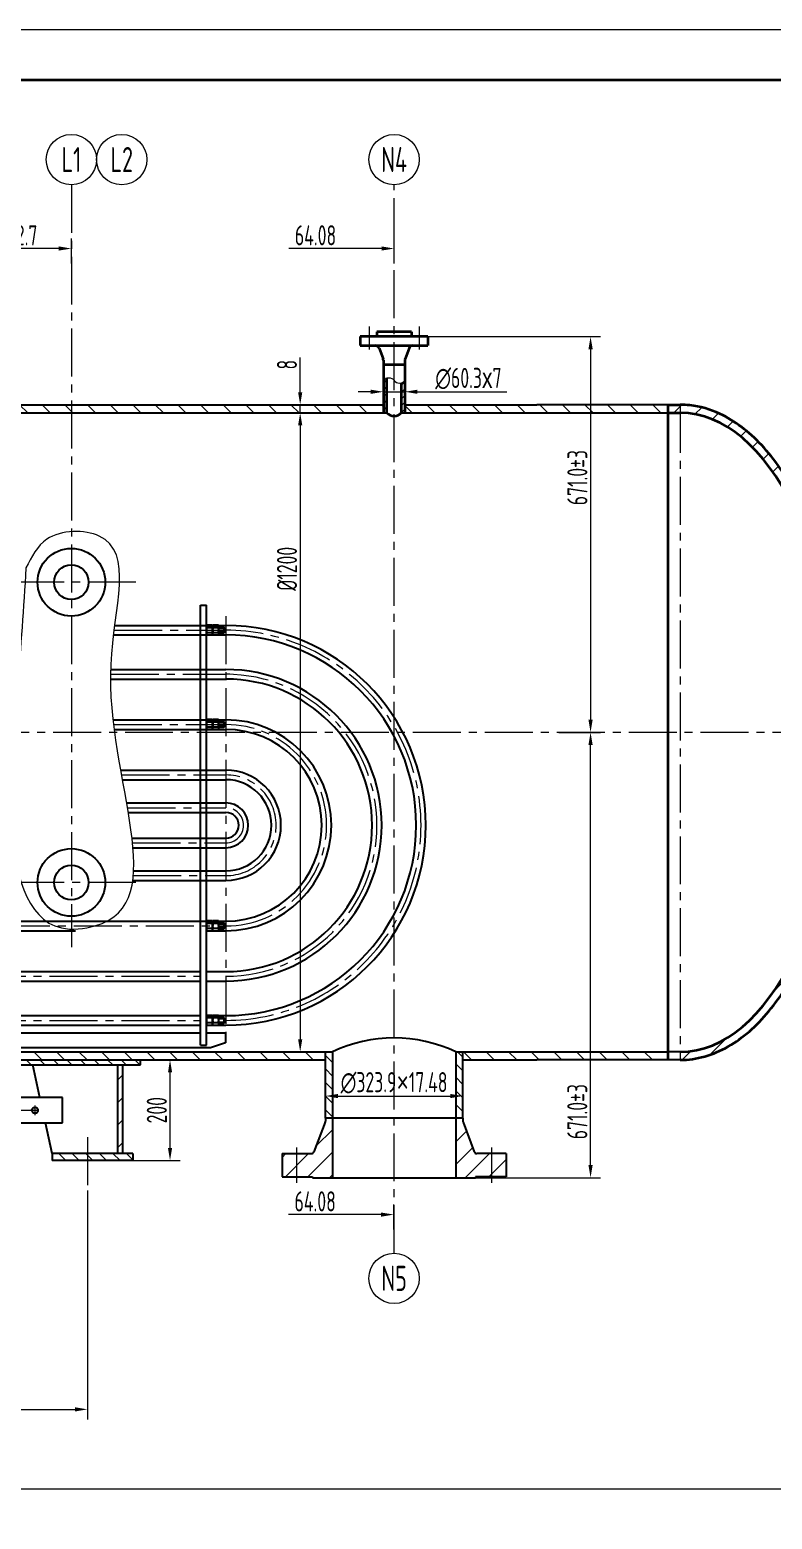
# Model space of a CAD drawing. Header units: millimetres. Extents: x 5765 to 6606, y -201 to 393.
# Drawn here: x 6173.1 to 6320.5, y 97.6 to 393.4 of the extents above; entities that cross this region are included whole.
import ezdxf
from ezdxf.enums import TextEntityAlignment as Align

# ---------------------------------------------------------------- set-up
doc = ezdxf.new("R2010")
doc.units = ezdxf.units.MM
doc.linetypes.add('CENTER2', pattern=[28.575, 19.05, -3.175, 3.175, -3.175])
for name, color, linetype, lineweight in [('1粗实线', 7, 'Continuous', 35), ('2细实线', 3, 'Continuous', 13), ('3中心线', 1, 'CENTER2', 13), ('6剖面线', 6, 'Continuous', 13), ('7文本', 2, 'Continuous', 13), ('8标注', 3, 'Continuous', 13), ('9图表', 4, 'Continuous', 13)]:
    doc.layers.add(name, color=color, linetype=linetype, lineweight=lineweight)
doc.styles.add('lanpec', font='bpec_e.shx', dxfattribs={"width": 0.75, "bigfont": 'hztxt.shx'})
doc.styles.add('lanpec-dim', font='bpec_e.shx', dxfattribs={"width": 0.75})
doc.dimstyles.new('lanpec', dxfattribs={"dimtxt": 4, "dimasz": 2.5, "dimexe": 2, "dimexo": 0, "dimtad": 1, "dimdsep": 46, "dimtxsty": 'lanpec-dim', "dimcen": 2.5, "dimclrd": 256, "dimclre": 256, "dimclrt": 256, "dimazin": 0, "dimtfac": 1, "dimtmove": 0, "dimatfit": 3, "dimfxl": 1, "dimlwd": -1, "dimlwe": -1, "dimarcsym": 0})
doc.dimstyles.new('lanpec$0', dxfattribs={"dimscale": 10, "dimtxt": 4, "dimasz": 2.5, "dimexe": 2, "dimexo": 0, "dimtad": 1, "dimdec": 1, "dimdsep": 46, "dimtxsty": 'lanpec-dim', "dimcen": 0.09, "dimclrd": 256, "dimclre": 256, "dimclrt": 256, "dimadec": 1, "dimazin": 0, "dimtfac": 0.707, "dimtdec": 1, "dimtmove": 0, "dimatfit": 3, "dimfxl": 1, "dimarcsym": 0})
pattern_1 = [(135, (0, -7.21), (-2.245064, -2.245064), [])]

# ---------------------------------------------------------------- blocks, each defined once
blk = doc.blocks.new('A1')
at = {"layer": '1粗实线'}
blk.add_lwpolyline([(-816, 10), (-10, 10), (-10, 584), (-816, 584)], close=True, dxfattribs=at)
at = {"layer": '9图表'}
blk.add_lwpolyline([(-841, 0), (0, 0), (0, 594), (-841, 594)], close=True, dxfattribs=at)
blk = doc.blocks.new('*D56')
at = {"layer": '8标注', "transparency": 16777216}
for p, q in [((6335.57, 253.89), (6335.57, 101.63)), ((5857.9, 235.43), (5857.9, 101.63)), ((5860.4, 103.63), (6333.07, 103.63))]:
    blk.add_line(p, q, dxfattribs=at)
for points in [[(5860.4, 104.05), (5860.4, 103.21), (5857.9, 103.63)], [(6333.07, 104.05), (6333.07, 103.21), (6335.57, 103.63)]]:
    blk.add_solid(points, dxfattribs=at)
at = {"layer": 'Defpoints', "color": 0, "transparency": 16777216}
for p in [(6335.57, 253.89), (5857.9, 235.43), (6335.57, 103.63)]:
    blk.add_point(p, dxfattribs=at)
at = {"layer": '8标注', "transparency": 16777216, "insert": (6096.73, 106.25), "char_height": 4, "attachment_point": 5, "style": 'lanpec-dim'}
blk.add_mtext('7701.343', dxfattribs=at)
blk = doc.blocks.new('*D57')
at = {"layer": '8标注', "transparency": 16777216}
for p, q in [((6226.76, 317.35), (6228.76, 317.35)), ((6226.76, 314.85), (6226.76, 192.93)), ((6226.76, 190.43), (6228.76, 190.43))]:
    blk.add_line(p, q, dxfattribs=at)
for points in [[(6226.35, 314.85), (6227.18, 314.85), (6226.76, 317.35)], [(6226.35, 192.93), (6227.18, 192.93), (6226.76, 190.43)]]:
    blk.add_solid(points, dxfattribs=at)
at = {"layer": 'Defpoints', "color": 0, "transparency": 16777216}
for p in [(6226.76, 317.35), (6226.76, 190.43), (6226.76, 190.43)]:
    blk.add_point(p, dxfattribs=at)
at = {"layer": '8标注', "transparency": 16777216, "insert": (6224.14, 286.37), "char_height": 4, "attachment_point": 5, "rotation": 90, "style": 'lanpec-dim'}
blk.add_mtext('%%C1200', dxfattribs=at)
blk = doc.blocks.new('*D48')
at = {"layer": '8标注', "transparency": 16777216}
for p, q in [((6231.76, 181.65), (6231.76, 183.65)), ((6259.06, 180.26), (6259.06, 183.65)), ((6234.26, 181.65), (6256.56, 181.65))]:
    blk.add_line(p, q, dxfattribs=at)
for points in [[(6234.26, 182.06), (6234.26, 181.23), (6231.76, 181.65)], [(6256.56, 182.06), (6256.56, 181.23), (6259.06, 181.65)]]:
    blk.add_solid(points, dxfattribs=at)
at = {"layer": 'Defpoints', "color": 0, "transparency": 16777216}
for p in [(6231.76, 181.65), (6259.06, 181.65), (6259.06, 180.26)]:
    blk.add_point(p, dxfattribs=at)
at = {"layer": '8标注', "transparency": 16777216, "insert": (6245.41, 184.27), "char_height": 4, "attachment_point": 5, "style": 'lanpec-dim'}
blk.add_mtext('∅323.9{\\fArial|b0|i0|c0|p34;×}17.48', dxfattribs=at)
blk = doc.blocks.new('*D50')
at = {"layer": '8标注', "transparency": 16777216}
for p, q in [((6226.76, 321.45), (6226.76, 328.32)), ((6231.29, 318.95), (6224.76, 318.95)), ((6230.76, 317.35), (6224.76, 317.35)), ((6226.76, 317.35), (6226.76, 318.95)), ((6226.76, 314.85), (6226.76, 312.35))]:
    blk.add_line(p, q, dxfattribs=at)
for points in [[(6226.35, 321.45), (6227.18, 321.45), (6226.76, 318.95)], [(6226.35, 314.85), (6227.18, 314.85), (6226.76, 317.35)]]:
    blk.add_solid(points, dxfattribs=at)
at = {"layer": 'Defpoints', "color": 0, "transparency": 16777216}
for p in [(6226.76, 318.95), (6230.76, 317.35), (6231.29, 318.95)]:
    blk.add_point(p, dxfattribs=at)
at = {"layer": '8标注', "transparency": 16777216, "insert": (6224.14, 326.92), "char_height": 4, "attachment_point": 5, "rotation": 90, "style": 'lanpec-dim'}
blk.add_mtext('8', dxfattribs=at)
blk = doc.blocks.new('管口号')
at = {"layer": '2细实线'}
blk.add_circle((0, 5), 5, dxfattribs=at)
at = {"layer": '7文本', "style": 'lanpec', "width": 0.75}
blk.add_attdef('N', text='', height=5, dxfattribs=at).set_placement((0, 5), align=Align.MIDDLE_CENTER)
blk = doc.blocks.new('*D55')
at = {"layer": '8标注', "transparency": 16777216}
for p, q in [((6278.15, 253.89), (6286.42, 253.89)), ((6284.42, 167.93), (6284.42, 251.39)), ((6249.34, 165.43), (6286.42, 165.43))]:
    blk.add_line(p, q, dxfattribs=at)
for points in [[(6284, 251.39), (6284.84, 251.39), (6284.42, 253.89)], [(6284, 167.93), (6284.84, 167.93), (6284.42, 165.43)]]:
    blk.add_solid(points, dxfattribs=at)
at = {"layer": 'Defpoints', "color": 0, "transparency": 16777216}
for p in [(6278.15, 253.89), (6284.42, 253.89), (6249.34, 165.43)]:
    blk.add_point(p, dxfattribs=at)
at = {"layer": '8标注', "transparency": 16777216, "insert": (6281.79, 178.54), "char_height": 4, "attachment_point": 5, "rotation": 90, "style": 'lanpec-dim'}
blk.add_mtext('671.0±3', dxfattribs=at)
blk = doc.blocks.new('*D61')
at = {"layer": '8标注', "transparency": 16777216}
for p, q in [((6184.55, 162.89), (6184.55, 117.41)), ((6018.56, 162.71), (6018.56, 117.41)), ((6021.06, 119.41), (6182.05, 119.41))]:
    blk.add_line(p, q, dxfattribs=at)
for points in [[(6021.06, 119.83), (6021.06, 118.99), (6018.56, 119.41)], [(6182.05, 119.83), (6182.05, 118.99), (6184.55, 119.41)]]:
    blk.add_solid(points, dxfattribs=at)
at = {"layer": 'Defpoints', "color": 0, "transparency": 16777216}
for p in [(6184.55, 162.89), (6018.56, 162.71), (6184.55, 119.41)]:
    blk.add_point(p, dxfattribs=at)
at = {"layer": '8标注', "transparency": 16777216, "insert": (6101.56, 122.03), "char_height": 4, "attachment_point": 5, "style": 'lanpec-dim'}
blk.add_mtext('2700%%P3', dxfattribs=at)
blk = doc.blocks.new('*D67')
at = {"layer": '8标注', "transparency": 16777216}
for p, q in [((6195.05, 188.83), (6202.92, 188.83)), ((6200.92, 171.33), (6200.92, 186.33)), ((6193.55, 168.83), (6202.92, 168.83))]:
    blk.add_line(p, q, dxfattribs=at)
for points in [[(6200.51, 186.33), (6201.34, 186.33), (6200.92, 188.83)], [(6200.51, 171.33), (6201.34, 171.33), (6200.92, 168.83)]]:
    blk.add_solid(points, dxfattribs=at)
at = {"layer": 'Defpoints', "color": 0, "transparency": 16777216}
for p in [(6195.05, 188.83), (6200.92, 188.83), (6193.55, 168.83)]:
    blk.add_point(p, dxfattribs=at)
at = {"layer": '8标注', "transparency": 16777216, "insert": (6198.3, 178.83), "char_height": 4, "attachment_point": 5, "rotation": 90, "style": 'lanpec-dim'}
blk.add_mtext('200', dxfattribs=at)
blk = doc.blocks.new('*D62')
at = {"layer": '8标注', "transparency": 16777216}
for p, q in [((6243.28, 321.54), (6243.28, 323.54)), ((6247.55, 320.2), (6247.55, 323.54)), ((6240.78, 321.54), (6238.28, 321.54)), ((6243.28, 321.54), (6247.55, 321.54)), ((6250.05, 321.54), (6267.78, 321.54))]:
    blk.add_line(p, q, dxfattribs=at)
for points in [[(6240.78, 321.95), (6240.78, 321.12), (6243.28, 321.54)], [(6250.05, 321.95), (6250.05, 321.12), (6247.55, 321.54)]]:
    blk.add_solid(points, dxfattribs=at)
at = {"layer": 'Defpoints', "color": 0, "transparency": 16777216}
for p in [(6243.28, 321.54), (6247.55, 321.54), (6247.55, 320.2)]:
    blk.add_point(p, dxfattribs=at)
at = {"layer": '8标注', "transparency": 16777216, "insert": (6260.17, 324.16), "char_height": 4, "attachment_point": 5, "style": 'lanpec-dim'}
blk.add_mtext('∅60.3{\\fArial|b0|i0|c0|p34;x}7', dxfattribs=at)
blk = doc.blocks.new('*D65')
at = {"layer": '8标注', "transparency": 16777216}
for p, q in [((6248.84, 332.5), (6286.42, 332.5)), ((6284.42, 330), (6284.42, 256.39)), ((6278.15, 253.89), (6286.42, 253.89))]:
    blk.add_line(p, q, dxfattribs=at)
for points in [[(6284, 330), (6284.84, 330), (6284.42, 332.5)], [(6284, 256.39), (6284.84, 256.39), (6284.42, 253.89)]]:
    blk.add_solid(points, dxfattribs=at)
at = {"layer": 'Defpoints', "color": 0, "transparency": 16777216}
for p in [(6248.84, 332.5), (6278.15, 253.89), (6284.42, 253.89)]:
    blk.add_point(p, dxfattribs=at)
at = {"layer": '8标注', "transparency": 16777216, "insert": (6281.8, 304.48), "char_height": 4, "attachment_point": 5, "rotation": 90, "style": 'lanpec-dim'}
blk.add_mtext('671.0±3', dxfattribs=at)
blk = doc.blocks.new('*D72')
at = {"layer": '8标注', "transparency": 16777216}
for p, q in [((6178.83, 349.99), (6167.31, 349.99)), ((6181.33, 347.03), (6181.33, 351.99))]:
    blk.add_line(p, q, dxfattribs=at)
blk.add_solid([(6178.83, 350.41), (6178.83, 349.58), (6181.33, 349.99)], dxfattribs=at)
at = {"layer": 'Defpoints', "color": 0, "transparency": 16777216}
for p in [(6181.33, 349.99), (6148.63, 347.03), (6181.33, 347.03)]:
    blk.add_point(p, dxfattribs=at)
at = {"layer": '8标注', "transparency": 16777216, "insert": (6171.55, 352.62), "char_height": 4, "attachment_point": 5, "style": 'lanpec-dim'}
blk.add_mtext('32.7', dxfattribs=at)
blk = doc.blocks.new('_None')
blk = doc.blocks.new('*D73')
at = {"layer": '8标注', "transparency": 16777216}
for p, q in [((6242.91, 349.99), (6224.52, 349.99)), ((6245.41, 347.03), (6245.41, 351.99))]:
    blk.add_line(p, q, dxfattribs=at)
blk.add_solid([(6242.91, 350.41), (6242.91, 349.58), (6245.41, 349.99)], dxfattribs=at)
at = {"layer": 'Defpoints', "color": 0, "transparency": 16777216}
for p in [(6245.41, 349.99), (6181.33, 347.03), (6245.41, 347.03)]:
    blk.add_point(p, dxfattribs=at)
at = {"layer": '8标注', "transparency": 16777216, "insert": (6229.81, 352.62), "char_height": 4, "attachment_point": 5, "style": 'lanpec-dim'}
blk.add_mtext('64.08', dxfattribs=at)
blk = doc.blocks.new('*D76')
at = {"layer": '8标注', "transparency": 16777216}
for p, q in [((6245.34, 155.13), (6245.34, 160.1)), ((6242.84, 158.1), (6224.45, 158.1))]:
    blk.add_line(p, q, dxfattribs=at)
blk.add_solid([(6242.84, 158.51), (6242.84, 157.68), (6245.34, 158.1)], dxfattribs=at)
at = {"layer": 'Defpoints', "color": 0, "transparency": 16777216}
for p in [(6245.34, 158.1), (6181.26, 155.13), (6245.34, 155.13)]:
    blk.add_point(p, dxfattribs=at)
at = {"layer": '8标注', "transparency": 16777216, "insert": (6229.74, 160.72), "char_height": 4, "attachment_point": 5, "style": 'lanpec-dim'}
blk.add_mtext('64.08', dxfattribs=at)

msp = doc.modelspace()

# ---------------------------------------------------------------- hatches: boundary and pattern name
at = {"layer": '6剖面线'}
h = msp.add_hatch(dxfattribs=at)
h.set_pattern_fill('ANSI31', color=256, scale=0.3, style=0)
h.set_pattern_definition([(45, (4707.1285, 1257.5841), (-0.6735192, 0.6735192), [])])
h.paths.add_polyline_path([(6243.996, 324.291, 0.1674325), (6243.276, 323.804), (6243.276, 317.352), (6243.996, 317.352)])
h.paths.add_polyline_path([(6247.548, 323.804, -0.1674325), (6246.828, 323.316), (6246.828, 317.352), (6247.548, 317.352)])
h = msp.add_hatch(dxfattribs=at)
h.set_pattern_fill('ANSI31', color=256, angle=90, style=0)
h.set_pattern_definition(pattern_1)
h.paths.add_polyline_path([(6092.63, 318.952), (6081.22, 318.952), (6081.22, 317.352), (6092.63, 317.352)])
h.paths.add_polyline_path([(6148.63, 318.952), (6092.63, 318.952), (6092.63, 317.352), (6148.63, 317.352)])
h.paths.add_polyline_path([(6181.33, 318.952), (6148.63, 318.952), (6148.63, 317.352), (6181.33, 317.352)])
h.paths.add_polyline_path([(6243.276, 318.952), (6181.33, 318.952), (6181.33, 317.352), (6243.276, 317.352)])
h.paths.add_polyline_path([(6299.733, 318.952), (6273.753, 318.952), (6247.548, 318.952), (6247.548, 317.352), (6273.753, 317.352), (6299.733, 317.352)])
h = msp.add_hatch(dxfattribs=at)
h.set_pattern_fill('ANSI31', color=256, style=0)
h.set_pattern_definition([(45, (0, -7.21), (-2.245064, 2.245064), [])])
edge = h.paths.add_edge_path()
edge.add_spline(control_points=[(6302.233, 188.822), (6303.858, 188.822), (6305.483, 189.05), (6308.677, 189.947), (6310.247, 190.616), (6314.648, 193.139), (6317.361, 195.515), (6322.331, 201.507), (6324.59, 205.125), (6328.543, 213.36), (6330.237, 217.978), (6332.96, 227.91), (6333.99, 233.225), (6335.323, 244.197), (6335.626, 249.854), (6335.485, 261.133), (6335.041, 266.753), (6333.435, 277.583), (6332.273, 282.791), (6329.302, 292.449), (6327.492, 296.898), (6323.329, 304.746), (6320.976, 308.144), (6315.838, 313.658), (6313.05, 315.775), (6308.174, 318.05), (6306.168, 318.626), (6303.507, 318.917), (6302.87, 318.952), (6302.233, 318.952)], knot_values=[3.1415927, 3.1415927, 3.1415927, 3.1415927, 3.281154, 3.281154, 3.4207154, 3.4207154, 3.6840495, 3.6840495, 3.9473836, 3.9473836, 4.2107177, 4.2107177, 4.4740518, 4.4740518, 4.737386, 4.737386, 5.0007201, 5.0007201, 5.2640542, 5.2640542, 5.5273883, 5.5273883, 5.7907224, 5.7907224, 6.0540566, 6.0540566, 6.22848, 6.22848, 6.2831853, 6.2831853, 6.2831853, 6.2831853], degree=3, periodic=0)
edge.add_line((6302.233, 318.952), (6302.233, 317.352))
edge.add_ellipse((6302.233, 253.887), major_axis=(0, 63.465), ratio=0.5, start_angle=180, end_angle=360, ccw=False)
edge.add_line((6302.233, 190.422), (6302.233, 188.822))
h.paths.add_polyline_path([(6302.233, 318.952), (6300.773, 318.952, -0.2410799), (6300.253, 317.969, -0.1511721), (6299.733, 317.52), (6299.733, 317.352), (6302.233, 317.352)])
h.paths.add_polyline_path([(6300.773, 318.952), (6299.733, 318.952), (6299.733, 317.52, 0.1511721), (6300.253, 317.969, 0.2410799)], flags=17)
h.paths.add_polyline_path([(6302.233, 190.422), (6299.733, 190.422), (6299.733, 188.822), (6302.233, 188.822)])
h = msp.add_hatch(dxfattribs=at)
h.set_pattern_fill('ANSI31', color=256, angle=90, style=0)
h.set_pattern_definition(pattern_1)
h.paths.add_polyline_path([(6299.733, 190.426), (6259.062, 190.426), (6259.062, 188.826), (6299.733, 188.826)])
h.paths.add_polyline_path([(6092.63, 188.826), (6092.63, 190.426), (6081.22, 190.426), (6081.22, 188.826)])
h.paths.add_polyline_path([(6119.93, 190.426), (6119.93, 188.826), (6231.762, 188.826), (6231.762, 190.426)])
h = msp.add_hatch(dxfattribs=at)
h.set_pattern_fill('ANSI31', color=256, scale=0.6, angle=90, style=0)
h.set_pattern_definition([(135, (6231.4326, 181.9602), (-1.34704, -1.34704), [])])
h.paths.add_polyline_path([(6233.162, 177.226), (6231.762, 177.226), (6231.762, 190.426), (6233.162, 190.426)])
h.paths.add_polyline_path([(6259.062, 177.226), (6257.662, 177.226), (6257.662, 190.426), (6259.062, 190.426)])
h = msp.add_hatch(dxfattribs=at)
h.set_pattern_fill('ANSI31', color=256, scale=0.6, angle=90, style=0)
h.set_pattern_definition([(135, (6183.601, 188.372), (-1.34704, -1.34704), [])])
h.paths.add_polyline_path([(6187.415, 188.826), (6182.159, 188.826), (6182.159, 187.826), (6187.415, 187.826)])
h.paths.add_polyline_path([(6182.159, 187.826), (6182.159, 188.826), (6170.05, 188.826), (6170.05, 187.826)])
h.paths.add_polyline_path([(6187.415, 188.826), (6187.415, 187.826), (6195.05, 187.826), (6195.05, 188.826)])
h = msp.add_hatch(dxfattribs=at)
h.set_pattern_fill('ANSI31', color=256, style=0)
h.set_pattern_definition([(45, (4768.352, 1214.289), (-2.245064, 2.245064), [])])
h.paths.add_polyline_path([(6191.55, 187.826), (6190.55, 187.826), (6190.55, 170.226), (6191.55, 170.226)])
h = msp.add_hatch(dxfattribs=at)
h.set_pattern_fill('ANSI31', color=256, style=0)
h.set_pattern_definition([(45, (6013.491, 1221.509), (-2.245064, 2.245064), [])])
h.paths.add_polyline_path([(6264.782, 170.236), (6263.282, 170.236), (6263.282, 165.626), (6264.782, 165.626)])
h.paths.add_polyline_path([(6266.282, 170.236), (6264.782, 170.236), (6264.782, 165.626), (6266.282, 165.626)])
h.paths.add_polyline_path([(6263.282, 165.626), (6261.602, 165.626), (6261.602, 165.426), (6257.662, 165.426), (6257.662, 177.226), (6259.062, 177.226), (6259.062, 176.618, 0.09138), (6259.095, 176.44), (6261.339, 170.558, 0.3110597), (6261.807, 170.236), (6263.282, 170.236)])
h.paths.add_polyline_path([(6267.662, 165.626), (6266.282, 165.626), (6266.282, 170.236), (6267.662, 170.236)])
h.paths.add_polyline_path([(6233.162, 165.426), (6229.222, 165.426), (6229.222, 165.626), (6226.042, 165.626), (6226.042, 170.236), (6229.018, 170.236, 0.3110597), (6229.485, 170.558), (6231.729, 176.44, 0.09138), (6231.762, 176.618), (6231.762, 177.226), (6233.162, 177.226)])
h.paths.add_polyline_path([(6226.042, 165.626), (6223.162, 165.626), (6223.162, 170.236), (6226.042, 170.236)])
h = msp.add_hatch(dxfattribs=at)
h.set_pattern_fill('ANSI31', color=256, scale=0.6, angle=90, style=0)
h.set_pattern_definition([(135, (4768.352, 1214.2889), (-1.3470384, -1.3470384), [])])
h.paths.add_polyline_path([(6193.55, 168.826), (6193.55, 170.226), (6184.55, 170.226), (6184.55, 168.826)])
h.paths.add_polyline_path([(6184.55, 168.826), (6184.55, 170.226), (6177.55, 170.226), (6177.55, 168.826)])

# ---------------------------------------------------------------- linework, layer by layer
for p, q in [((6081.22, 318.952), (6243.276, 318.952)), ((6081.22, 317.352), (6243.996, 317.352)), ((6246.828, 317.352), (6273.753, 317.352)), ((6247.548, 318.952), (6273.753, 318.952)), ((6299.733, 318.952), (6273.753, 318.952)), ((6273.753, 317.352), (6299.733, 317.352)), ((6299.733, 318.948), (6299.733, 188.822)), ((6206.953, 191.726), (6206.953, 279.126)), ((6206.953, 279.126), (6208.153, 279.126)), ((6208.153, 191.726), (6208.153, 279.126)), ((6209.302, 275.176), (6208.224, 275.176)), ((6210.522, 275.176), (6209.444, 275.176)), ((6189.738, 273.226), (6208.153, 273.226)), ((6189.979, 275.126), (6208.153, 275.126)), ((6208.153, 275.126), (6212.003, 275.126)), ((6208.153, 273.426), (6208.153, 274.926)), ((6208.153, 273.226), (6212.003, 273.226)), ((6209.302, 274.676), (6208.224, 274.676)), ((6209.302, 273.676), (6208.224, 273.676)), ((6209.302, 273.176), (6208.224, 273.176)), ((6209.373, 273.426), (6209.373, 274.926)), ((6209.373, 273.426), (6209.373, 274.926)), ((6210.522, 274.676), (6209.444, 274.676)), ((6210.522, 273.676), (6209.444, 273.676)), ((6210.522, 273.176), (6209.444, 273.176)), ((6210.593, 273.426), (6210.593, 274.926)), ((6210.593, 274.776), (6211.593, 274.776)), ((6210.593, 274.576), (6211.793, 274.576)), ((6211.793, 273.776), (6210.593, 273.776)), ((6211.593, 273.576), (6210.593, 273.576)), ((6211.593, 274.776), (6211.793, 274.576)), ((6211.593, 274.776), (6211.593, 273.576)), ((6211.793, 273.776), (6211.593, 273.576)), ((6211.793, 274.576), (6211.793, 273.776)), ((6189.174, 266.376), (6208.153, 266.376)), ((6208.153, 266.376), (6212.003, 266.376)), ((6189.152, 264.476), (6208.153, 264.476)), ((6208.153, 264.476), (6212.003, 264.476)), ((6189.648, 256.376), (6208.153, 256.376)), ((6189.875, 254.476), (6208.153, 254.476)), ((6208.153, 256.376), (6212.003, 256.376)), ((6208.153, 254.676), (6208.153, 256.176)), ((6208.153, 254.476), (6212.003, 254.476)), ((6209.302, 256.426), (6208.224, 256.426)), ((6209.302, 255.926), (6208.224, 255.926)), ((6209.302, 254.926), (6208.224, 254.926)), ((6209.373, 254.676), (6209.373, 256.176)), ((6209.373, 254.676), (6209.373, 256.176)), ((6210.522, 256.426), (6209.444, 256.426)), ((6210.522, 255.926), (6209.444, 255.926)), ((6210.522, 254.926), (6209.444, 254.926)), ((6210.593, 254.676), (6210.593, 256.176)), ((6210.593, 256.026), (6211.593, 256.026)), ((6210.593, 255.826), (6211.793, 255.826)), ((6211.793, 255.026), (6210.593, 255.026)), ((6211.593, 254.826), (6210.593, 254.826)), ((6211.593, 256.026), (6211.793, 255.826)), ((6211.593, 256.026), (6211.593, 254.826)), ((6211.793, 255.026), (6211.593, 254.826)), ((6211.793, 255.826), (6211.793, 255.026)), ((6209.302, 254.426), (6208.224, 254.426)), ((6210.522, 254.426), (6209.444, 254.426)), ((6191.142, 246.376), (6208.153, 246.376)), ((6208.153, 246.376), (6212.003, 246.376)), ((6191.481, 244.476), (6208.153, 244.476)), ((6208.153, 244.476), (6212.003, 244.476)), ((6192.308, 239.876), (6208.153, 239.876)), ((6208.153, 239.876), (6212.003, 239.876)), ((6192.635, 237.976), (6208.153, 237.976)), ((6208.153, 237.976), (6212.003, 237.976)), ((6193.379, 232.876), (6208.153, 232.876)), ((6193.572, 230.976), (6208.153, 230.976)), ((6208.153, 232.876), (6212.003, 232.876)), ((6208.153, 230.976), (6212.003, 230.976)), ((6193.693, 226.376), (6208.153, 226.376)), ((6208.153, 226.376), (6212.003, 226.376)), ((6193.521, 224.476), (6208.153, 224.476)), ((6208.153, 224.476), (6212.003, 224.476)), ((6154.644, 216.376), (6208.153, 216.376)), ((6208.153, 216.376), (6212.003, 216.376)), ((6208.153, 214.676), (6208.153, 216.176)), ((6209.302, 216.426), (6208.224, 216.426)), ((6209.373, 214.676), (6209.373, 216.176)), ((6209.373, 214.676), (6209.373, 216.176)), ((6210.522, 216.426), (6209.444, 216.426)), ((6210.593, 214.676), (6210.593, 216.176)), ((6210.593, 216.026), (6211.593, 216.026)), ((6211.593, 216.026), (6211.793, 215.826)), ((6211.593, 216.026), (6211.593, 214.826)), ((5991.282, 214.476), (6182.173, 214.476)), ((6208.153, 214.476), (6212.003, 214.476)), ((6209.302, 215.926), (6208.224, 215.926)), ((6209.302, 214.926), (6208.224, 214.926)), ((6209.302, 214.426), (6208.224, 214.426)), ((6210.522, 215.926), (6209.444, 215.926)), ((6210.522, 214.926), (6209.444, 214.926)), ((6210.522, 214.426), (6209.444, 214.426)), ((6210.593, 215.826), (6211.793, 215.826)), ((6211.793, 215.026), (6210.593, 215.026)), ((6211.593, 214.826), (6210.593, 214.826)), ((6211.793, 215.026), (6211.593, 214.826)), ((6211.793, 215.826), (6211.793, 215.026)), ((5991.282, 206.376), (6206.953, 206.376)), ((5991.282, 204.476), (6206.953, 204.476)), ((6208.153, 206.376), (6212.003, 206.376)), ((6208.153, 204.476), (6212.003, 204.476)), ((5991.282, 197.626), (6206.953, 197.626)), ((5991.282, 195.726), (6206.953, 195.726)), ((6208.153, 197.626), (6212.003, 197.626)), ((6208.153, 195.926), (6208.153, 197.426)), ((6208.153, 195.726), (6212.003, 195.726)), ((6209.302, 197.676), (6208.224, 197.676)), ((6209.302, 197.176), (6208.224, 197.176)), ((6209.302, 196.176), (6208.224, 196.176)), ((6209.302, 195.676), (6208.224, 195.676)), ((6209.373, 195.926), (6209.373, 197.426)), ((6209.373, 195.926), (6209.373, 197.426)), ((6210.522, 197.676), (6209.444, 197.676)), ((6210.522, 197.176), (6209.444, 197.176)), ((6210.522, 196.176), (6209.444, 196.176)), ((6210.522, 195.676), (6209.444, 195.676)), ((6210.593, 195.926), (6210.593, 197.426)), ((6210.593, 197.276), (6211.593, 197.276)), ((6210.593, 197.076), (6211.793, 197.076)), ((6211.793, 196.276), (6210.593, 196.276)), ((6211.593, 196.076), (6210.593, 196.076)), ((6211.593, 197.276), (6211.793, 197.076)), ((6211.593, 197.276), (6211.593, 196.076)), ((6211.793, 196.276), (6211.593, 196.076)), ((6211.793, 197.076), (6211.793, 196.276)), ((5991.282, 194.226), (6206.953, 194.226)), ((6208.153, 194.226), (6211.953, 194.226)), ((6211.953, 194.226), (6211.953, 192.226)), ((6208.953, 191.226), (6116.687, 191.226)), ((6119.93, 190.426), (6233.162, 190.426)), ((6206.953, 191.726), (6208.153, 191.726)), ((6206.953, 191.726), (6208.153, 191.726)), ((6211.953, 192.226), (6208.953, 191.226)), ((6231.762, 177.226), (6231.762, 190.426)), ((6231.762, 177.226), (6231.762, 190.426)), ((6233.162, 190.426), (6233.162, 165.426)), ((6257.662, 190.426), (6273.753, 190.426)), ((6257.662, 190.426), (6257.662, 165.426)), ((6259.062, 177.226), (6259.062, 190.426)), ((6259.062, 177.226), (6259.062, 190.426)), ((6273.753, 190.426), (6299.733, 190.426)), ((6302.233, 190.422), (6299.733, 190.422)), ((6119.93, 188.826), (6231.762, 188.826)), ((6170.05, 187.826), (6182.159, 187.826)), ((6175.095, 181.326), (6173.658, 187.826)), ((6182.159, 187.826), (6195.05, 187.826)), ((6190.55, 170.226), (6190.55, 187.826)), ((6191.55, 170.226), (6191.55, 187.826)), ((6195.05, 187.826), (6195.05, 188.826)), ((6259.062, 188.826), (6273.753, 188.826)), ((6299.733, 188.826), (6273.753, 188.826)), ((6302.233, 188.822), (6299.733, 188.822)), ((6177.55, 170.226), (6176.201, 176.326)), ((6231.729, 176.44), (6229.485, 170.558)), ((6259.062, 177.226), (6231.762, 177.226)), ((6231.762, 177.226), (6231.762, 176.618)), ((6259.062, 177.226), (6259.062, 176.618)), ((6259.095, 176.44), (6261.339, 170.558)), ((6193.55, 170.226), (6177.55, 170.226)), ((6177.55, 170.226), (6177.55, 168.826)), ((6193.55, 168.826), (6177.55, 168.826)), ((6193.55, 168.826), (6177.55, 168.826)), ((6193.55, 170.226), (6193.55, 168.826)), ((6223.162, 170.236), (6223.162, 165.626)), ((6223.162, 170.236), (6229.018, 170.236)), ((6267.662, 170.236), (6261.807, 170.236)), ((6267.662, 170.236), (6267.662, 165.626)), ((6223.162, 165.626), (6229.222, 165.626)), ((6229.222, 165.626), (6229.222, 165.426)), ((6229.222, 165.426), (6261.602, 165.426)), ((6267.662, 165.626), (6261.602, 165.626)), ((6261.602, 165.626), (6261.602, 165.426))]:
    msp.add_line(p, q)
at = {"ltscale": 2}
for p, q in [((6179.55, 181.326), (6170.05, 181.326)), ((6179.55, 176.326), (6179.55, 181.326)), ((6170.05, 176.326), (6179.55, 176.326))]:
    msp.add_line(p, q, dxfattribs=at)
for centre, radius in [((6181.33, 283.712), 6.72), ((6181.33, 283.712), 3.432), ((6181.33, 224.065), 6.72), ((6181.33, 224.065), 3.432)]:
    msp.add_circle(centre, radius)
at = {"ltscale": 3}
msp.add_circle((6174.104, 178.826), 0.6, dxfattribs=at)
for centre, radius, start, end in [((6208.63, 274.926), 0.477, 148.35948, 211.64052), ((6208.896, 274.926), 0.477, 328.35948, 31.64052), ((6209.85, 274.926), 0.477, 148.35948, 211.64052), ((6210.116, 274.926), 0.477, 328.35948, 31.64052), ((6209.953, 274.176), 1.8, 163.87238, 196.12762), ((6208.63, 273.426), 0.477, 148.35948, 211.64052), ((6207.573, 274.176), 1.8, 343.87238, 16.12762), ((6208.896, 273.426), 0.477, 328.35948, 31.64052), ((6211.173, 274.176), 1.8, 163.87238, 196.12762), ((6209.85, 273.426), 0.477, 148.35948, 211.64052), ((6208.793, 274.176), 1.8, 343.87238, 16.12762), ((6210.116, 273.426), 0.477, 328.35948, 31.64052), ((6212.003, 235.426), 39.7, 270, 90), ((6212.003, 235.426), 37.8, 270, 90), ((6212.003, 235.426), 30.95, 270, 90), ((6212.003, 235.426), 29.05, 270, 90), ((6208.63, 256.176), 0.477, 148.35948, 211.64052), ((6209.953, 255.426), 1.8, 163.87238, 196.12762), ((6208.63, 254.676), 0.477, 148.35948, 211.64052), ((6208.896, 256.176), 0.477, 328.35948, 31.64052), ((6207.573, 255.426), 1.8, 343.87238, 16.12762), ((6208.896, 254.676), 0.477, 328.35948, 31.64052), ((6209.85, 256.176), 0.477, 148.35948, 211.64052), ((6211.173, 255.426), 1.8, 163.87238, 196.12762), ((6209.85, 254.676), 0.477, 148.35948, 211.64052), ((6210.116, 256.176), 0.477, 328.35948, 31.64052), ((6208.793, 255.426), 1.8, 343.87238, 16.12762), ((6210.116, 254.676), 0.477, 328.35948, 31.64052), ((6212.003, 235.426), 20.95, 270, 90), ((6212.003, 235.426), 19.05, 270, 90), ((6212.003, 235.426), 10.95, 270, 90), ((6212.003, 235.426), 9.05, 270, 90), ((6212.003, 235.426), 4.45, 270, 90), ((6212.003, 235.426), 2.55, 270, 90), ((6208.63, 216.176), 0.477, 148.35948, 211.64052), ((6208.896, 216.176), 0.477, 328.35948, 31.64052), ((6209.85, 216.176), 0.477, 148.35948, 211.64052), ((6210.116, 216.176), 0.477, 328.35948, 31.64052), ((6209.953, 215.426), 1.8, 163.87238, 196.12762), ((6208.63, 214.676), 0.477, 148.35948, 211.64052), ((6207.573, 215.426), 1.8, 343.87238, 16.12762), ((6208.896, 214.676), 0.477, 328.35948, 31.64052), ((6211.173, 215.426), 1.8, 163.87238, 196.12762), ((6209.85, 214.676), 0.477, 148.35948, 211.64052), ((6208.793, 215.426), 1.8, 343.87238, 16.12762), ((6210.116, 214.676), 0.477, 328.35948, 31.64052), ((6208.63, 197.426), 0.477, 148.35948, 211.64052), ((6209.953, 196.676), 1.8, 163.87238, 196.12762), ((6208.63, 195.926), 0.477, 148.35948, 211.64052), ((6208.896, 197.426), 0.477, 328.35948, 31.64052), ((6207.573, 196.676), 1.8, 343.87238, 16.12762), ((6208.896, 195.926), 0.477, 328.35948, 31.64052), ((6209.85, 197.426), 0.477, 148.35948, 211.64052), ((6211.173, 196.676), 1.8, 163.87238, 196.12762), ((6209.85, 195.926), 0.477, 148.35948, 211.64052), ((6210.116, 197.426), 0.477, 328.35948, 31.64052), ((6208.793, 196.676), 1.8, 343.87238, 16.12762), ((6210.116, 195.926), 0.477, 328.35948, 31.64052), ((6245.412, 164.725), 28.471, 64.51564, 115.48436), ((6231.262, 176.618), 0.5, 339.11524, 0), ((6259.562, 176.618), 0.5, 180, 200.88476), ((6229.018, 170.736), 0.5, 270, 339.11524), ((6261.807, 170.736), 0.5, 200.88476, 270)]:
    msp.add_arc(centre, radius, start, end)
at = {"layer": '1粗实线', "ltscale": 0.5}
for p, q in [((6252.132, 332.498), (6238.692, 332.498)), ((6238.692, 332.498), (6238.692, 330.706)), ((6248.844, 333.438), (6241.98, 333.438)), ((6241.98, 333.438), (6241.98, 332.498)), ((6248.844, 333.438), (6248.844, 332.498)), ((6252.132, 332.498), (6252.132, 330.706)), ((6238.692, 330.706), (6252.132, 330.706)), ((6242.444, 330.183), (6243.227, 328.064)), ((6248.381, 330.183), (6247.598, 328.064)), ((6243.276, 327.787), (6243.276, 326.938)), ((6243.276, 326.938), (6247.548, 326.938)), ((6243.276, 326.938), (6243.276, 317.352)), ((6247.548, 327.787), (6247.548, 326.938)), ((6247.548, 326.938), (6247.548, 317.352)), ((6243.996, 317.352), (6243.996, 324.291)), ((6246.828, 323.316), (6246.828, 317.352))]:
    msp.add_line(p, q, dxfattribs=at)
at = {"layer": '1粗实线'}
for p, q in [((6299.733, 318.952), (6302.233, 318.952)), ((6299.733, 318.952), (6299.733, 188.822)), ((6299.733, 317.352), (6302.233, 317.352))]:
    msp.add_line(p, q, dxfattribs=at)
at = {"layer": '1粗实线', "ltscale": 0.5}
for centre, radius, start, end in [((6241.693, 329.906), 0.8, 20.28013, 90), ((6249.131, 329.906), 0.8, 90, 159.71987), ((6242.476, 327.787), 0.8, 0, 20.28013), ((6248.348, 327.787), 0.8, 159.71987, 180), ((6245.412, 318.555), 1.858, 220.35736, 319.64264)]:
    msp.add_arc(centre, radius, start, end, dxfattribs=at)
at = {"layer": '1粗实线'}
msp.add_ellipse((6302.233, 253.887), major_axis=(0, 63.465), ratio=0.5, start_param=3.1415927, end_param=6.2831853, dxfattribs=at)
msp.add_open_spline([(6302.233, 188.822), (6303.858, 188.822), (6305.483, 189.05), (6308.677, 189.947), (6310.247, 190.616), (6314.648, 193.139), (6317.361, 195.515), (6322.331, 201.507), (6324.59, 205.125), (6328.543, 213.36), (6330.237, 217.978), (6332.96, 227.91), (6333.99, 233.225), (6335.323, 244.197), (6335.626, 249.854), (6335.485, 261.133), (6335.041, 266.753), (6333.435, 277.583), (6332.273, 282.791), (6329.302, 292.449), (6327.492, 296.898), (6323.329, 304.746), (6320.976, 308.144), (6315.838, 313.658), (6313.05, 315.775), (6308.174, 318.05), (6306.168, 318.626), (6303.507, 318.917), (6302.87, 318.952), (6302.233, 318.952)], degree=3, knots=[3.1415927, 3.1415927, 3.1415927, 3.1415927, 3.281154, 3.281154, 3.4207154, 3.4207154, 3.6840495, 3.6840495, 3.9473836, 3.9473836, 4.2107177, 4.2107177, 4.4740518, 4.4740518, 4.737386, 4.737386, 5.0007201, 5.0007201, 5.2640542, 5.2640542, 5.5273883, 5.5273883, 5.7907224, 5.7907224, 6.0540566, 6.0540566, 6.22848, 6.22848, 6.2831853, 6.2831853, 6.2831853, 6.2831853], dxfattribs=at)
at = {"layer": '2细实线'}
msp.add_lwpolyline([(6243.276, 323.804, -0.5), (6245.412, 323.804, 0.5), (6247.548, 323.804, 0.5)], format="xyb", dxfattribs=at)
at = {"layer": '3中心线', "ltscale": 0.5}
for p, q in [((6181.33, 362.662), (6181.33, 211.236)), ((6245.412, 150.426), (6245.412, 362.662)), ((6240.46, 334.516), (6240.46, 329.906)), ((6250.364, 334.516), (6250.364, 329.906)), ((6302.233, 318.952), (6302.233, 188.822)), ((6194.158, 283.712), (6168.501, 283.712)), ((6212.003, 276.971), (6212.003, 193.881)), ((6189.857, 274.176), (6212.003, 274.176)), ((6189.155, 265.426), (6212.003, 265.426)), ((6189.757, 255.426), (6212.003, 255.426)), ((6344.38, 253.889), (6081.22, 253.889)), ((6191.31, 245.426), (6212.003, 245.426)), ((6192.474, 238.926), (6212.003, 238.926)), ((6193.484, 231.926), (6212.003, 231.926)), ((6193.629, 225.426), (6212.003, 225.426)), ((6194.158, 224.065), (6168.501, 224.065)), ((6153.255, 215.426), (6212.003, 215.426)), ((5991.282, 205.426), (6206.953, 205.426)), ((5991.282, 196.676), (6206.953, 196.676)), ((6168.106, 178.826), (6174.876, 178.826)), ((6174.104, 179.789), (6174.104, 177.862)), ((6184.55, 173.458), (6184.55, 162.887)), ((6226.042, 171.426), (6226.042, 164.436)), ((6264.782, 171.426), (6264.782, 164.436))]:
    msp.add_line(p, q, dxfattribs=at)
for radius in [38.75, 30, 20, 10, 3.5]:
    msp.add_arc((6212.003, 235.426), radius, 270, 90, dxfattribs=at)
at = {"layer": '8标注'}
msp.add_spline([(6172.314, 286.548), (6176.455, 292.237), (6186.868, 292.87), (6189.212, 267.376), (6186.013, 215.443), (6179.338, 215.037), (6169.274, 235.401), (6170.561, 263.329), (6172.314, 286.548)], degree=3, dxfattribs=at)

# ---------------------------------------------------------------- block references
at = {"layer": '2细实线'}
msp.add_blockref('A1', (6606.028, -200.559), dxfattribs=at)
at = {"layer": '8标注'}
for p, values in [((6181.33, 362.662), {'N': 'L1'}), ((6191.33, 362.662), {'N': 'L2'}), ((6245.412, 362.662), {'N': 'N4'}), ((6245.412, 140.426), {'N': 'N5'})]:
    msp.add_blockref('管口号', p, dxfattribs=at).add_auto_attribs(values)

# ---------------------------------------------------------------- dimensions: what is measured, and where the dimension line sits
for base, p1, p2, picture, middle in [((6181.33, 349.992), (6148.63, 347.026), (6181.33, 347.026), '*D72', (6171.55, 349.992)), ((6245.412, 349.992), (6181.33, 347.026), (6245.412, 347.026), '*D73', (6229.81, 349.992)), ((6245.343, 158.097), (6181.26, 155.13), (6245.343, 155.13), '*D76', (6229.74, 158.097))]:
    dim = msp.add_linear_dim(base=base, p1=p1, p2=p2, dimstyle='lanpec$0', override={"dimscale": 1, "dimdec": 2, "dimblk1": 'None', "dimsah": 1, "dimcen": 2.5, "dimse1": 1, "dimsd1": 1, "dimadec": 2, "dimtfac": 1, "dimtdec": 2, "dimlwd": 65535, "dimlwe": 65535}, dxfattribs=at)
    dim.commit()
    dim.dimension.update_dxf_attribs({"geometry": picture, "text_midpoint": middle, "dimtype": 160})
for p1, angle, picture, middle in [((6248.844, 332.498), 90, '*D65', (6284.42, 304.482)), ((6249.336, 165.426), 270, '*D55', (6284.42, 178.539))]:
    dim = msp.add_linear_dim(base=(6284.42, 253.889), p1=p1, p2=(6278.15, 253.889), angle=angle, text='671.0±3', dimstyle='lanpec$0', override={"dimscale": 1, "dimdec": 2, "dimcen": 2.5, "dimadec": 2, "dimtfac": 1, "dimtdec": 2, "dimlwd": 65535, "dimlwe": 65535}, dxfattribs=at)
    dim.commit()
    dim.dimension.update_dxf_attribs({"geometry": picture, "text_midpoint": middle, "dimtype": 160})
for base, p1, p2, text, picture, middle in [((6226.762, 318.952), (6230.762, 317.352), (6231.29, 318.952), '8', '*D50', (6226.762, 326.92)), ((6226.762, 190.426), (6226.762, 317.352), (6226.762, 190.426), '%%C1200', '*D57', (6226.762, 286.372))]:
    dim = msp.add_linear_dim(base=base, p1=p1, p2=p2, angle=90, text=text, dimstyle='lanpec', dxfattribs=at)
    dim.commit()
    dim.dimension.update_dxf_attribs({"geometry": picture, "text_midpoint": middle, "dimtype": 160})
dim = msp.add_linear_dim(base=(6247.548, 321.538), p1=(6243.276, 321.538), p2=(6247.548, 320.202), text='∅60.3{\\fArial|b0|i0|c0|p34;x}7', dimstyle='lanpec', dxfattribs=at)
dim.commit()
dim.dimension.update_dxf_attribs({"geometry": '*D62', "text_midpoint": (6260.165, 321.538), "dimtype": 160})
for base, p1, p2, text, picture, middle in [((6335.566, 103.63), (5857.902, 235.426), (6335.566, 253.887), '7701.343', '*D56', (6096.734, 106.255)), ((6259.062, 181.647), (6231.762, 181.647), (6259.062, 180.257), '∅323.9{\\fArial|b0|i0|c0|p34;×}17.48', '*D48', (6245.412, 184.272)), ((6184.55, 119.41), (6018.562, 162.709), (6184.55, 162.887), '2700%%P3', '*D61', (6101.556, 122.035))]:
    dim = msp.add_linear_dim(base=base, p1=p1, p2=p2, text=text, dimstyle='lanpec', dxfattribs=at)
    dim.commit()
    dim.dimension.update_dxf_attribs({"geometry": picture, "text_midpoint": middle})
dim = msp.add_linear_dim(base=(6200.924, 188.826), p1=(6193.55, 168.826), p2=(6195.05, 188.826), angle=90, text='200', dimstyle='lanpec', dxfattribs=at)
dim.commit()
dim.dimension.update_dxf_attribs({"geometry": '*D67', "text_midpoint": (6198.299, 178.826)})

doc.saveas('drawing.dxf')
